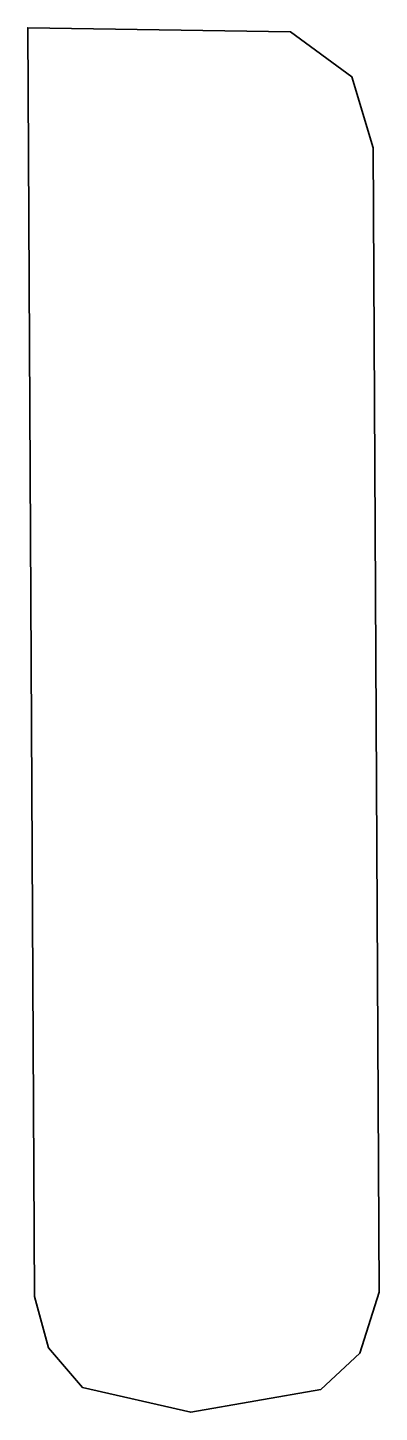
# Model space of a CAD drawing. Extents: x 0 to 817, y -3218 to -2.
import ezdxf

# ---------------------------------------------------------------- set-up
doc = ezdxf.new("R2010")
doc.units = 0
doc.linetypes.add('Solid', pattern=[0])

msp = doc.modelspace()

# ---------------------------------------------------------------- linework, layer by layer
at = {"color": 0, "linetype": 'Solid', "lineweight": 35}
msp.add_lwpolyline([(611, -12), (753, -116), (803, -281), (817, -2939), (772, -3081), (681, -3165), (379, -3218), (127, -3160), (48, -3068), (16, -2949), (0, -2), (611, -12)], close=True, dxfattribs=at)

doc.saveas('drawing.dxf')
